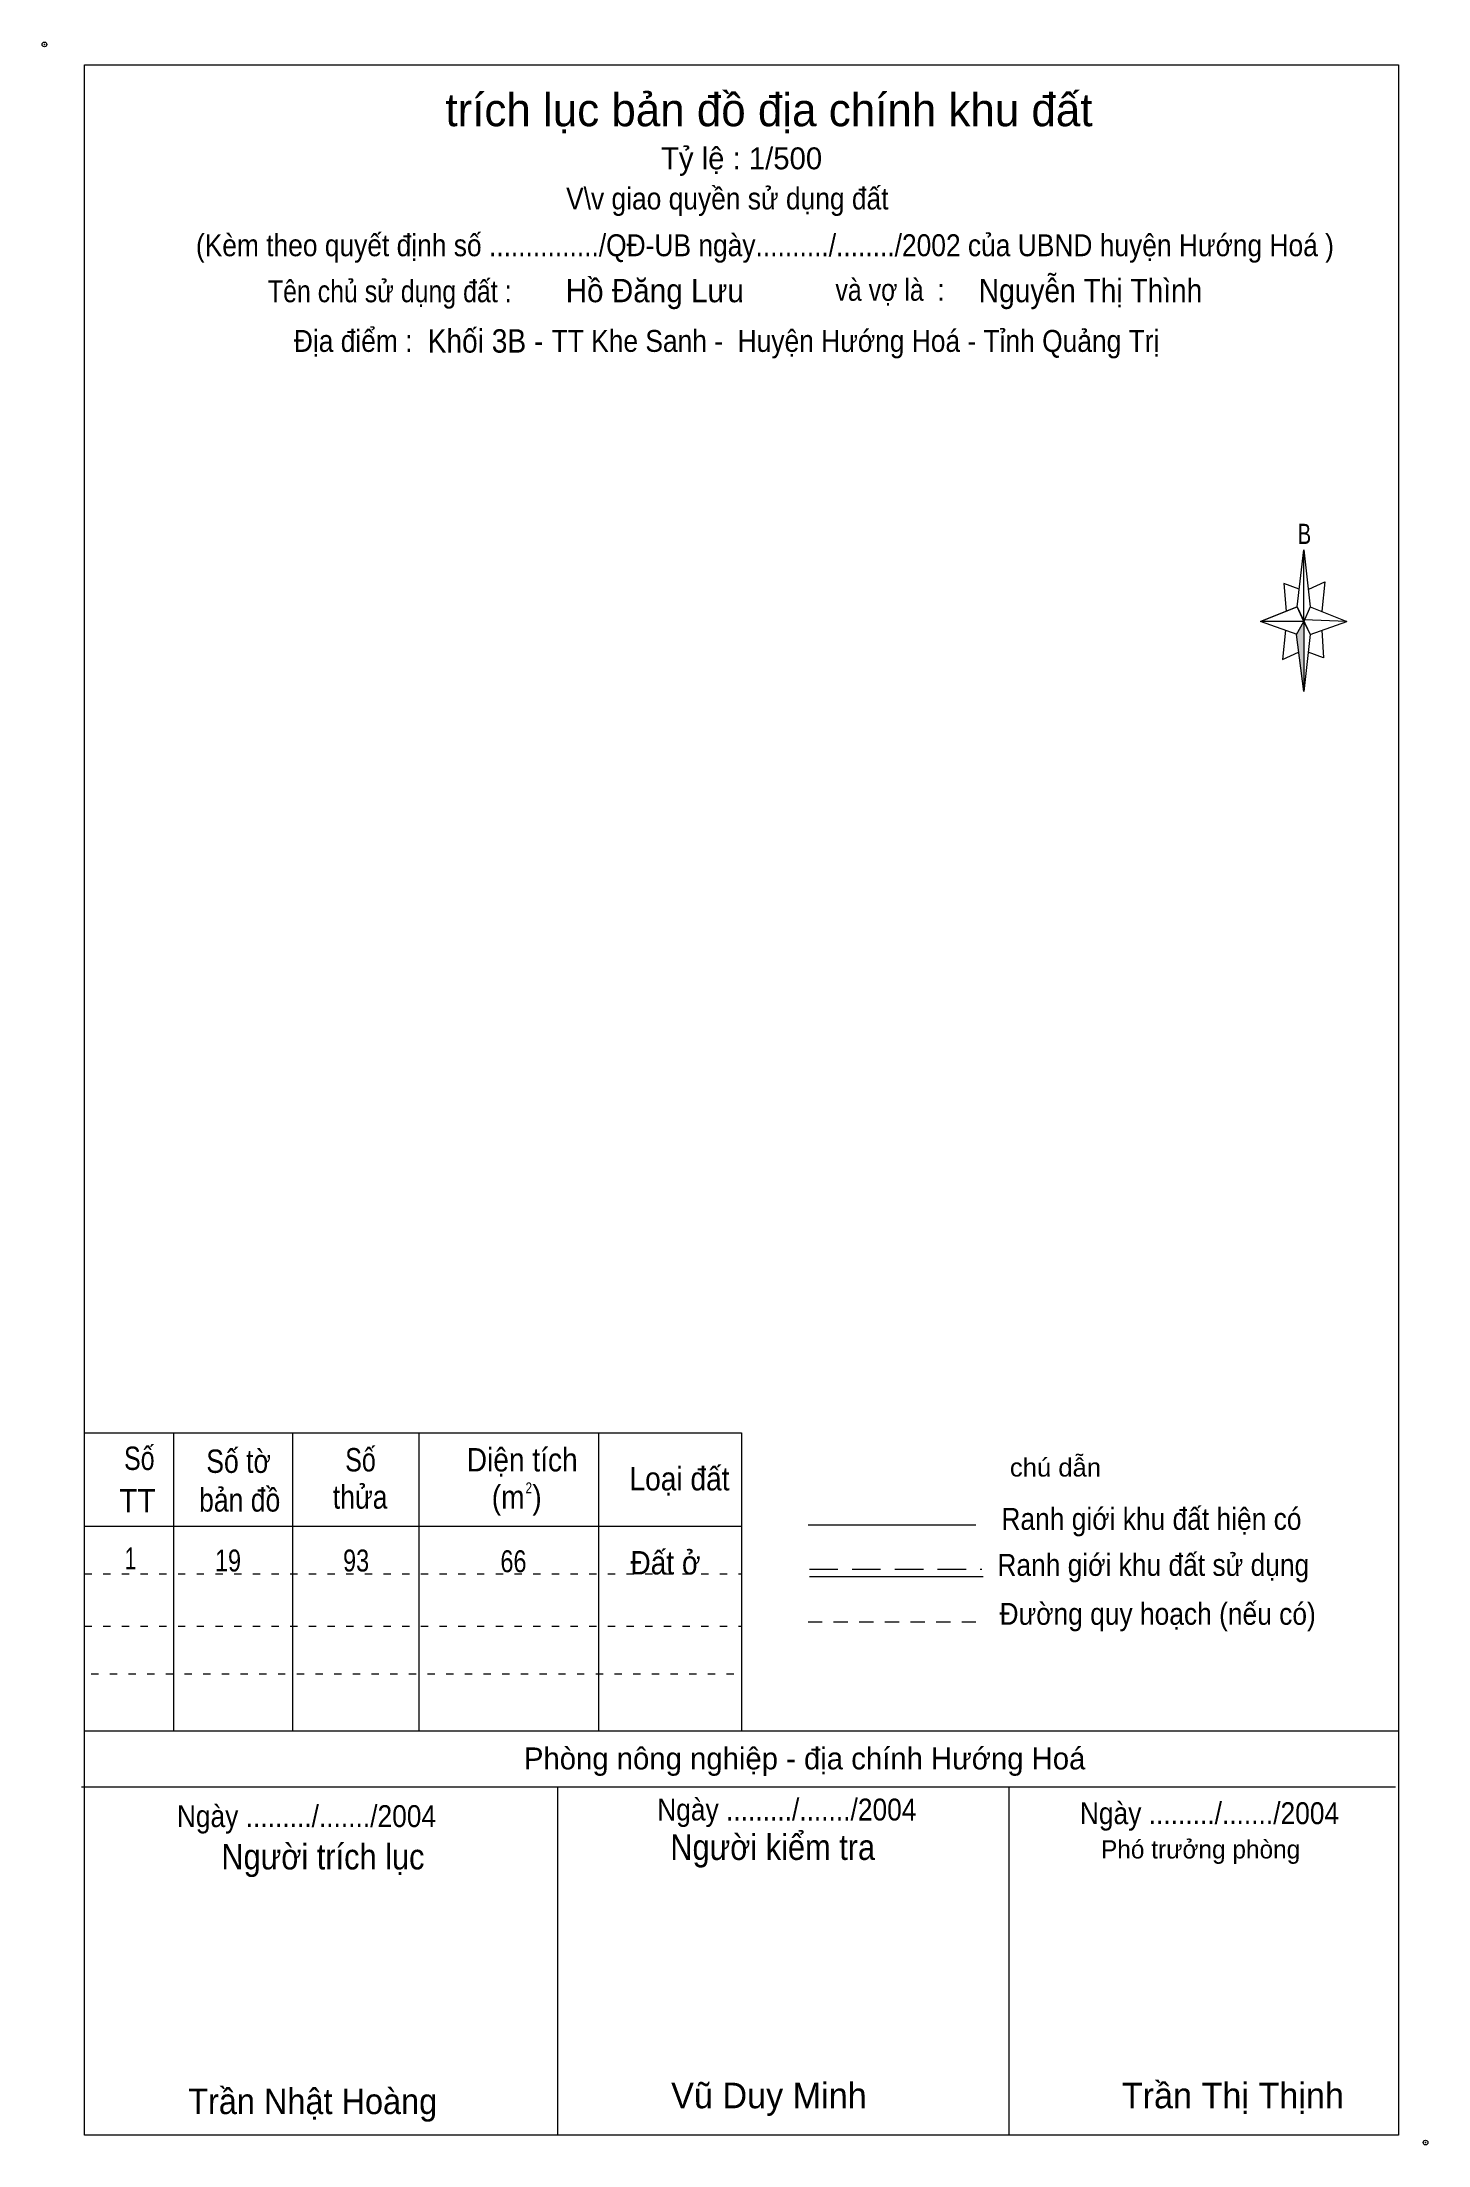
# Model space of a CAD drawing. Header units: centimetres. Extents: x 0.4 to 19.4, y 1 to 29.8.
import ezdxf
from ezdxf.enums import TextEntityAlignment as Align

# ---------------------------------------------------------------- set-up
doc = ezdxf.new("R2010")
doc.units = ezdxf.units.CM
doc.header["$LTSCALE"] = 0.13
doc.header["$PDMODE"] = 32
doc.header["$PDSIZE"] = 0.065
for name, pattern in [('DOTTED', [1.5, 0.3, -1.2]), ('MEDIUM_DASHED', [4.5, 3, -1.5]), ('SHORT_DASHED', [2.7, 1.5, -1.2])]:
    doc.linetypes.add(name, pattern=pattern)
doc.layers.add('1', color=7, linetype='DOTTED', lineweight=13)
doc.layers.add('5', color=7, linetype='Continuous', lineweight=13)
doc.layers.add('34', color=7, linetype='Continuous')

msp = doc.modelspace()

# ---------------------------------------------------------------- hatches: boundary and pattern name
at = {"layer": '5'}
msp.add_hatch(color=256, dxfattribs=at).paths.add_polyline_path([(17.7, 21.83), (17.7, 20.87), (17.6, 21.65)])

# ---------------------------------------------------------------- linework, layer by layer
at = {"layer": '1'}
for p, q in [((1, 8.79), (10, 8.79)), ((1, 8.07), (10, 8.07)), ((1.09, 7.42), (10, 7.42))]:
    msp.add_line(p, q, dxfattribs=at)
at = {"layer": '5'}
for p, q in [((17.61, 22.03), (17.7, 22.81)), ((17.79, 22.03), (18.29, 21.83)), ((17.61, 21.65), (17.11, 21.83)), ((17.79, 21.65), (17.7, 20.87)), ((17.95, 21.71), (17.97, 21.33)), ((17.97, 21.33), (17.76, 21.41)), ((1, 10.72), (10, 10.72)), ((2.22, 10.72), (2.22, 6.64)), ((3.85, 10.72), (3.85, 6.64)), ((5.58, 10.72), (5.58, 6.64)), ((8.04, 10.72), (8.04, 6.64)), ((10, 10.72), (10, 6.64)), ((1, 9.44), (10, 9.44)), ((10.91, 9.46), (13.21, 9.46)), ((10.93, 8.75), (13.31, 8.75)), ((1, 6.64), (19, 6.64)), ((0.96, 5.87), (18.96, 5.87)), ((7.48, 5.87), (7.48, 1.1)), ((13.66, 5.87), (13.66, 1.1))]:
    msp.add_line(p, q, dxfattribs=at)
at = {"layer": '5', "linetype": 'MEDIUM_DASHED'}
msp.add_line((10.93, 8.85), (13.29, 8.85), dxfattribs=at)
at = {"layer": '5', "linetype": 'SHORT_DASHED'}
msp.add_line((10.91, 8.13), (13.29, 8.13), dxfattribs=at)
at = {"layer": '5'}
for points in [[(1, 29.45), (19, 29.45), (19, 1.1), (1, 1.1)], [(17.7, 22.81), (17.79, 22.03), (17.7, 21.83)], [(17.7, 21.83), (17.11, 21.83), (17.61, 22.03), (17.79, 21.65), (18.29, 21.83), (17.7, 21.85)], [(17.7, 21.83), (17.7, 20.87), (17.6, 21.65)]]:
    msp.add_lwpolyline(points, close=True, dxfattribs=at)
for points in [[(17.64, 22.27), (17.43, 22.35), (17.46, 21.97)], [(17.77, 22.27), (17.99, 22.37), (17.95, 21.97)], [(17.7, 21.83), (17.61, 22.03), (17.11, 21.83)], [(17.45, 21.71), (17.41, 21.31), (17.63, 21.41)], [(17.7, 21.83), (17.79, 21.65), (18.29, 21.83)]]:
    msp.add_lwpolyline(points, dxfattribs=at)
for p in [(0.45, 29.73), (19.37, 1)]:
    msp.add_point(p, dxfattribs=at)

# ---------------------------------------------------------------- texts
at = {"layer": '1'}
for s, height, width, p in [('2', 0.15, 0.8, (7.085, 9.89)), ('1', 0.3, 0.7, (1.63, 8.85)), ('19', 0.3, 0.8, (2.965, 8.82)), ('93', 0.3, 0.8, (4.72, 8.82)), ('66', 0.3, 0.8, (6.875, 8.81))]:
    msp.add_text(s, height=height, dxfattribs=dict(at, width=width)).set_placement(p, align=Align.CENTER)
at = {"layer": '34'}
for s, width, p in [('Hồ Đăng Lưu', 0.95, (7.59, 26.2)), ('Nguyễn Thị Thình', 0.9, (13.25, 26.2)), ('Khối 3B -', 0.9, (5.7, 25.51))]:
    msp.add_text(s, height=0.32, dxfattribs=dict(at, width=width)).set_placement(p)
at = {"layer": '5'}
for s, height, p in [('trích lục bản đồ địa chính khu đất', 0.45, (10.375, 28.61)), ('Tỷ lệ : 1/500', 0.3, (10, 28.02)), ('Phòng nông nghiệp - địa chính Hướng Hoá ', 0.3, (10.92, 6.11)), ('Phó trưởng phòng ', 0.25, (16.335, 4.89)), ('Vũ Duy Minh', 0.35, (10.375, 1.47)), ('Trần Thị Thịnh', 0.35, (16.73, 1.47))]:
    msp.add_text(s, height=height, dxfattribs=at).set_placement(p, align=Align.CENTER)
for s, height, width, p in [('V\\v giao quyền sử dụng đất ', 0.3, 0.9, (9.855, 27.47)), ('(Kèm theo quyết định số .............../QĐ-UB ngày........../......../2002 của UBND huyện Hướng Hoá )', 0.3, 0.9, (10.32, 26.83)), ('Tên chủ sử dụng đất :', 0.3, 0.85, (5.18, 26.2)), ('và vợ là  : ', 0.3, 0.85, (12.08, 26.22)), ('Địa điểm :                   TT Khe Sanh -  Huyện Hướng Hoá - Tỉnh Quảng Trị ', 0.3, 0.9, (9.845, 25.52)), ('B', 0.276, 0.75, (17.71, 22.89)), ('Số', 0.32, 0.8, (1.75, 10.21)), ('Số tờ', 0.32, 0.85, (3.11, 10.17)), ('Số', 0.32, 0.8, (4.78, 10.19)), ('Diện tích', 0.32, 0.9, (6.995, 10.19)), ('chú dẫn', 0.25, 1.05, (14.3, 10.12)), ('Loại đất', 0.32, 0.9, (9.15, 9.93)), ('TT', 0.32, 0.95, (1.725, 9.63)), ('bản đồ', 0.32, 0.85, (3.125, 9.64)), ('thửa', 0.32, 0.85, (4.775, 9.68)), ('(m )', 0.32, 0.9, (6.92, 9.68)), ('Ranh giới khu đất hiện có ', 0.3, 0.9, (15.665, 9.39)), ('Đất ở ', 0.32, 0.9, (9.01, 8.78)), ('Ranh giới khu đất sử dụng', 0.3, 0.9, (15.64, 8.76)), ('Đường quy hoạch (nếu có)', 0.3, 0.9, (15.7, 8.09)), ('Ngày ........./......./2004', 0.3, 0.9, (4.04, 5.32)), ('Ngày ........./......./2004', 0.3, 0.9, (10.62, 5.41)), ('Ngày ........./......./2004', 0.3, 0.9, (16.41, 5.36)), ('Người kiểm tra ', 0.35, 0.9, (10.485, 4.87)), ('Người trích lục', 0.35, 0.9, (4.265, 4.74)), ('Trần Nhật Hoàng', 0.35, 0.95, (4.125, 1.39))]:
    msp.add_text(s, height=height, dxfattribs=dict(at, width=width)).set_placement(p, align=Align.CENTER)

doc.saveas('drawing.dxf')
